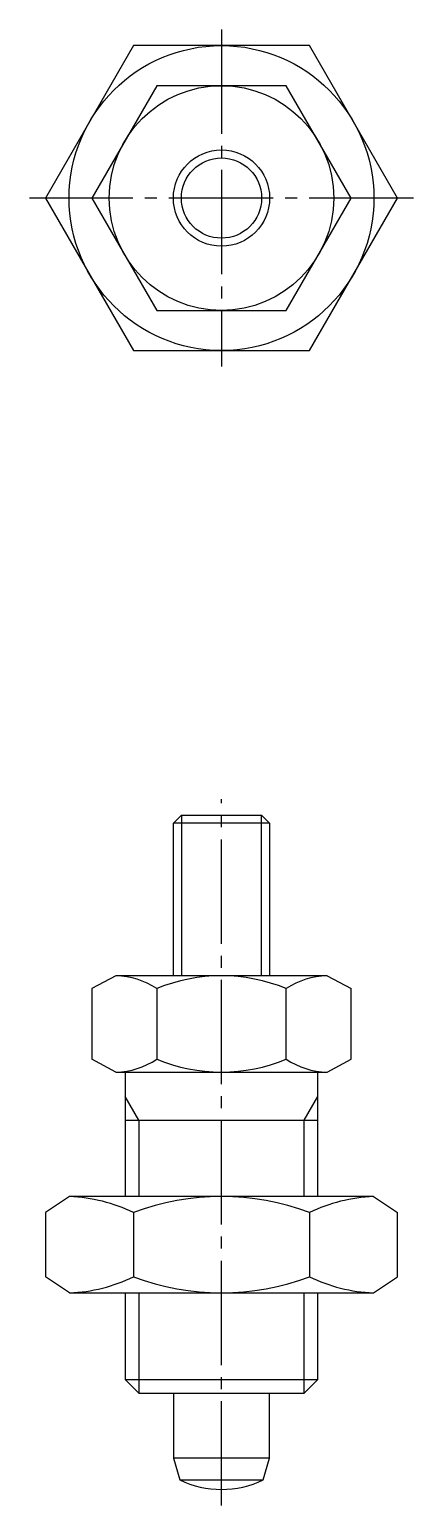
# Model space of a CAD drawing. Extents: x 11 to 144, y 10 to 157.
# Drawn here: x 119.8 to 143.8, y 65.4 to 157.4 of the extents above; entities outside this region: 2.
import ezdxf

# ---------------------------------------------------------------- set-up
doc = ezdxf.new("R2010")
doc.units = 0
doc.header["$LTSCALE"] = 0.5
doc.linetypes.add('CENTER', pattern=[17.5, 13, -1.5, 1.5, -1.5])
doc.layers.get('0').update_dxf_attribs({"linetype": 'CONTINUOUS'})
doc.layers.add('CENTER', color=1, linetype='CENTER')
doc.styles.get("Standard").update_dxf_attribs({"font": 'txt.shx'})

msp = doc.modelspace()

# ---------------------------------------------------------------- linework, layer by layer
for p, q in [((128.785601, 107.897993), (129.285601, 108.397993)), ((128.785601, 98.397993), (128.785601, 107.897993)), ((134.785601, 107.897993), (128.785601, 107.897993)), ((129.285601, 108.397993), (134.285601, 108.397993)), ((134.285601, 108.397993), (134.785601, 107.897993)), ((134.785601, 107.897993), (134.785601, 98.397993)), ((125.202697, 98.397993), (123.702697, 97.597993)), ((138.368505, 98.397993), (125.202697, 98.397993)), ((138.368505, 98.397993), (139.868505, 97.597993)), ((123.702697, 97.597993), (123.702697, 93.197993)), ((127.744149, 97.597993), (127.744149, 93.197993)), ((135.827053, 93.197993), (135.827053, 97.597993)), ((139.868505, 93.197993), (139.868505, 97.597993)), ((125.202697, 92.397993), (123.702697, 93.197993)), ((138.368505, 92.397993), (139.868505, 93.197993)), ((125.202697, 92.397993), (138.368505, 92.397993)), ((125.785601, 92.397993), (125.785601, 84.643143)), ((137.785601, 84.643143), (137.785601, 92.397993)), ((137.360601, 90.134115), (137.360701, 90.134115)), ((125.785601, 89.397993), (137.785601, 89.397993)), ((137.148101, 89.766054), (137.148101, 89.766154)), ((122.315946, 84.643143), (120.815946, 83.643143)), ((141.255256, 84.643143), (122.315946, 84.643143)), ((141.255256, 84.643143), (142.755256, 83.643143)), ((120.815946, 83.643143), (120.815946, 79.643143)), ((126.300774, 83.643143), (126.300774, 79.643143)), ((137.270429, 83.643143), (137.270429, 79.643143)), ((142.755256, 79.643143), (142.755256, 83.643143)), ((122.315946, 78.643143), (120.815946, 79.643143)), ((141.255256, 78.643143), (142.755256, 79.643143)), ((122.315946, 78.643143), (141.255256, 78.643143)), ((125.785601, 78.643143), (125.785601, 73.247993)), ((137.785601, 73.247993), (137.785601, 78.643143)), ((125.785601, 73.247993), (137.785601, 73.247993)), ((125.785601, 73.247993), (126.635601, 72.397993)), ((136.935601, 72.397993), (137.785601, 73.247993)), ((126.635601, 72.397993), (136.935601, 72.397993)), ((128.785601, 72.397993), (128.785601, 68.347993)), ((134.785601, 68.347993), (134.785601, 72.397993)), ((128.785601, 68.347993), (129.185601, 66.997993)), ((134.785601, 68.347993), (128.785601, 68.347993)), ((134.385601, 66.997993), (134.785601, 68.347993)), ((129.185601, 66.997993), (134.385601, 66.997993))]:
    msp.add_line(p, q)
at = {"color": 3}
for p, q in [((129.285601, 108.397993), (129.285601, 98.397993)), ((134.285601, 98.397993), (134.285601, 108.397993)), ((126.635601, 89.397993), (125.785601, 90.870237)), ((136.935601, 89.397993), (137.785601, 90.870237)), ((126.635601, 89.397993), (126.635601, 84.643143)), ((136.935601, 84.643143), (136.935601, 89.397993)), ((126.635601, 78.643143), (126.635601, 72.397993)), ((136.935601, 72.397993), (136.935601, 78.643143))]:
    msp.add_line(p, q, dxfattribs=at)
for points in [[(126.300774, 156.352554), (120.815946, 146.852554), (126.300774, 137.352554), (137.270429, 137.352554), (142.755256, 146.852554), (137.270429, 156.352554)], [(127.744149, 153.852554), (123.702697, 146.852554), (127.744149, 139.852554), (135.827053, 139.852554), (139.868505, 146.852554), (135.827053, 153.852554)]]:
    msp.add_lwpolyline(points, close=True)
for radius in [9.5, 7, 3]:
    msp.add_circle((131.785601, 146.852554), radius)
msp.add_circle((131.785601, 146.852554), 2.5, dxfattribs=at)
for centre, radius, start, end in [((125.097092, 93.625643), 4.773518, 56.321678, 88.732331), ((131.785601, 87.78966), 10.608333, 67.606249, 112.393751), ((138.47411, 93.625643), 4.773518, 91.267669, 123.678322), ((125.097092, 97.170344), 4.773518, 271.267669, 303.678322), ((131.785601, 103.006327), 10.608333, 247.606249, 292.393751), ((138.47411, 97.170344), 4.773518, 236.321678, 268.732331), ((121.895458, 74.528144), 10.123735, 64.205333, 87.619541), ((131.785601, 69.101476), 15.541667, 69.334522, 110.665478), ((141.675745, 74.528144), 10.123735, 92.380459, 115.794667), ((121.895458, 88.758141), 10.123735, 272.380459, 295.794667), ((131.785601, 94.18481), 15.541667, 249.334522, 290.665478), ((141.675745, 88.758141), 10.123735, 244.205333, 267.619541), ((131.785601, 72.331327), 5.933333, 244.010766, 295.989234)]:
    msp.add_arc(centre, radius, start, end)
at = {"layer": 'CENTER'}
for p, q in [((131.785601, 157.352554), (131.785601, 136.352554)), ((143.755256, 146.852554), (119.815946, 146.852554)), ((131.785601, 65.397993), (131.785601, 109.397993))]:
    msp.add_line(p, q, dxfattribs=at)

# ---------------------------------------------------------------- texts
for p in [(10, 25), (10, 10)]:
    msp.add_text('PXNK12', height=4).set_placement(p)

doc.saveas('drawing.dxf')
